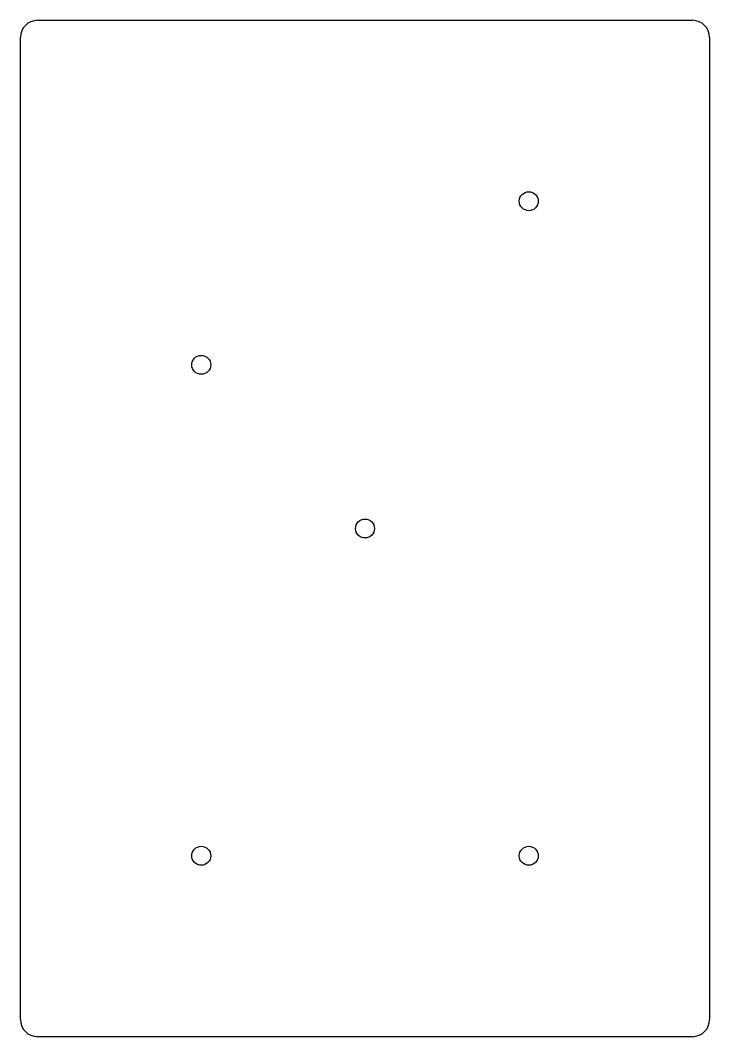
# Model space of a CAD drawing. Header units: millimetres. Extents: x 88 to 168, y -112 to 6.
import ezdxf

# ---------------------------------------------------------------- set-up
doc = ezdxf.new("R2010")
doc.units = ezdxf.units.MM

msp = doc.modelspace()

# ---------------------------------------------------------------- linework, layer by layer
for p, q in [((90.5, 6.5), (166.5, 6.5)), ((88.5, -109.5), (88.5, 4.5)), ((168.5, 4.5), (168.5, -109.5)), ((166.5, -111.5), (90.5, -111.5))]:
    msp.add_line(p, q)
for centre in [(147.5, -14.5), (109.5, -33.5), (128.5, -52.5), (109.5, -90.5), (147.5, -90.5)]:
    msp.add_circle(centre, 1.1)
for centre, start, end in [((90.5, 4.5), 90, 180), ((166.5, 4.5), 360, 90), ((90.5, -109.5), 180, 270), ((166.5, -109.5), 270, 0)]:
    msp.add_arc(centre, 2, start, end)

doc.saveas('drawing.dxf')
